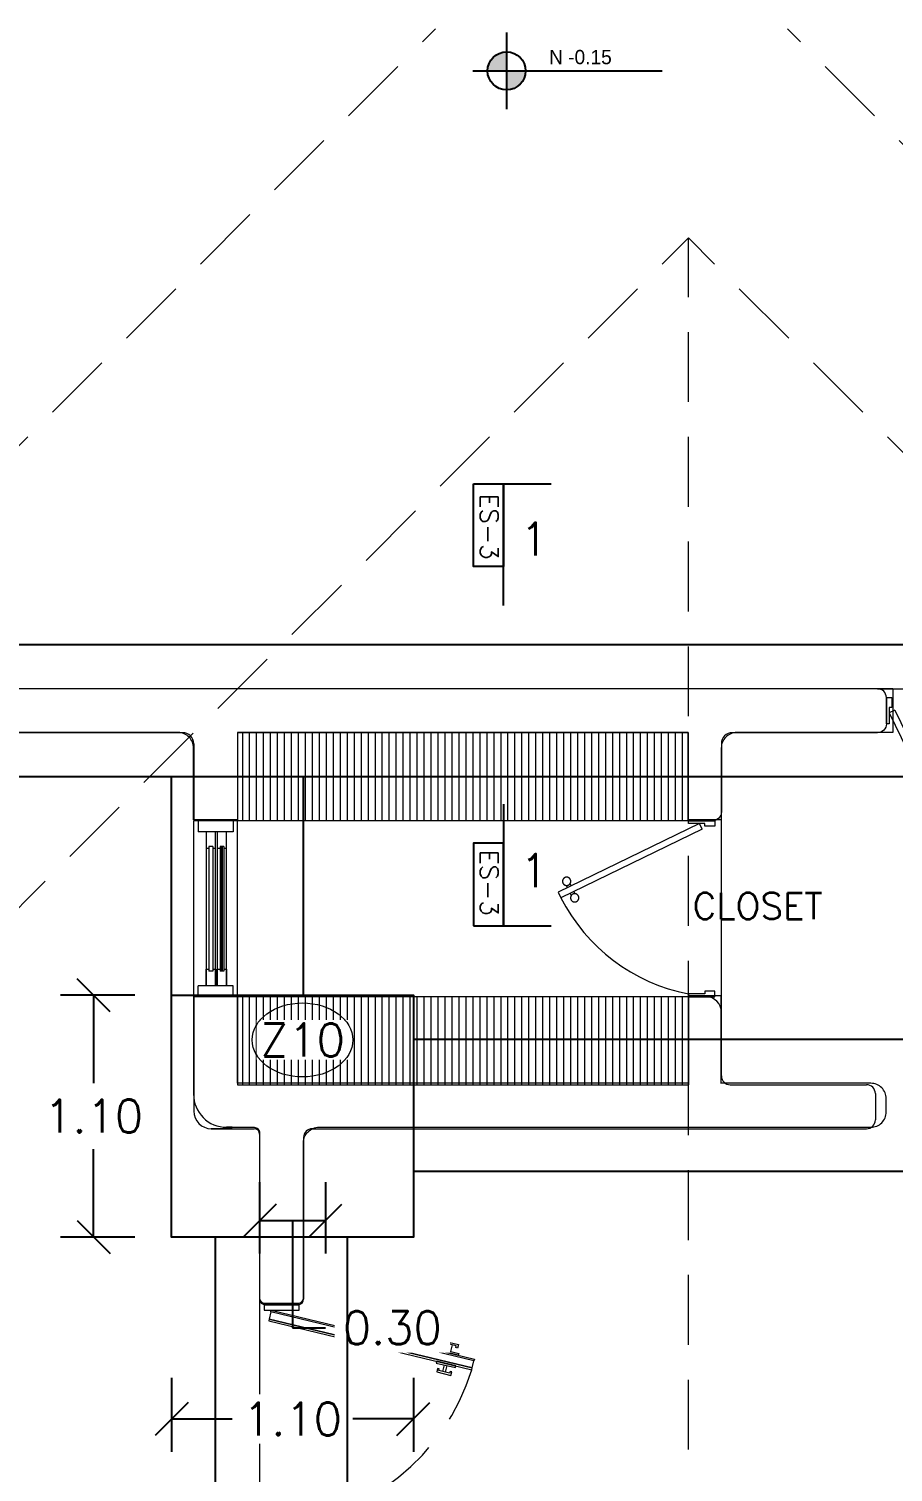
# Model space of a CAD drawing. Header units: metres. Extents: x -25 to 234, y -27 to 52.
# Drawn here: x 89.32 to 93.25, y 39.27 to 45.83 of the extents above; entities that cross this region are included whole.
import ezdxf

# ---------------------------------------------------------------- set-up
doc = ezdxf.new("R2010")
doc.units = ezdxf.units.M
doc.header["$LTSCALE"] = 0.1
doc.header["$MEASUREMENT"] = 0
doc.header["$PDMODE"] = 66
doc.linetypes.add('CONTINUA', pattern=[0])
doc.linetypes.add('HIDDEN2', pattern=[4.7625, 3.175, -1.5875])
for name, color, linetype, lineweight in [('0-S-GRID-IDEN', 1, 'Continuous', 9), ('A-DOOR', 251, 'Continuous', 5), ('A-WALL', 7, 'Continuous', 5), ('baños', 251, 'Continuous', 0), ('closets', 253, 'Continuous', 0), ('piscina', 131, 'Continuous', 0), ('piso', 253, 'Continuous', 0)]:
    doc.layers.add(name, color=color, linetype=linetype, lineweight=lineweight)
for name, color, linetype in [('001-DIMTEXTO', 4, 'Continuous'), ('DIMENSIONES', 7, 'Continuous'), ('DIMTEXTO', 4, 'Continuous'), ('HATCH', 8, 'Continuous'), ('TEXTOS', 4, 'Continuous'), ('ZAPATAS', 6, 'Continuous')]:
    doc.layers.add(name, color=color, linetype=linetype)
doc.layers.add('Techos 1', color=7, linetype='HIDDEN2', lineweight=9, true_color=0x42391a)
doc.styles.add('ESC100-2mm', font='arial.ttf', dxfattribs={"height": 0.15})
doc.styles.add('SMPLEX', font='simplex.shx')
doc.styles.get("Standard").update_dxf_attribs({"font": 'arial.ttf'})
doc.dimstyles.new('DIM-75', dxfattribs={"dimscale": 0.75, "dimtxt": 0.2, "dimasz": 0.2, "dimexe": 0.2, "dimexo": 0.2, "dimgap": 0.1, "dimtad": 0, "dimtih": 1, "dimtoh": 1, "dimzin": 0, "dimdsep": 46, "dimtxsty": 'SMPLEX', "dimblk1": 'OBLIQUE', "dimblk2": 'OBLIQUE', "dimsah": 1, "dimcen": 0.2, "dimclrd": 4, "dimclre": 4, "dimclrt": 4, "dimadec": 0, "dimazin": 0, "dimtfac": 1, "dimtmove": 1, "dimatfit": 3, "dimldrblk": 'OPEN30', "dimfxl": 0.25, "dimfxlon": 1, "dimtfill": 1, "dimtolj": 1, "dimtzin": 0, "dimarcsym": 0})

# ---------------------------------------------------------------- blocks, each defined once
blk = doc.blocks.new('A$C2bbc346b')
at = {"layer": 'A-WALL', "color": 8, "transparency": 33554684}
blk.add_line((2.2752, -8.1945), (2.2502, -8.1945), dxfattribs=at)
at = {"layer": 'A-WALL', "color": 8}
blk.add_line((2.425, -8.9945), (2.575, -8.9945), dxfattribs=at)
for points in [[(0.27, -6.2), (5.28, -6.2), (5.28, -6.4), (4.57, -6.4, 0.414214), (4.5, -6.47), (4.5, -6.7973), (4.35, -6.7973), (4.35, -6.4), (2.3, -6.4), (2.3, -6.7973), (2.1, -6.7973), (2.1, -6.47, 0.414214), (2.03, -6.4), (0.07, -6.4)], [(4.35, -7.9945), (2.3, -7.9945), (2.3, -7.5973), (2.1, -7.5973), (2.1, -8.0445, 0.414214), (2.25, -8.1945), (2.375, -8.1945, -0.414214), (2.4, -8.2195)]]:
    blk.add_lwpolyline(points, format="xyb", dxfattribs=at)
blk.add_lwpolyline([(4.5, -7.9952), (4.5, -7.5973), (4.35, -7.5973), (4.35, -7.9952)], dxfattribs=at)
at = {"layer": 'A-WALL', "color": 8, "transparency": 33554684}
blk.add_lwpolyline([(2.4, -8.2189), (2.4, -8.9695, 0.414214), (2.425, -8.9945), (2.575, -8.9945, 0.414214), (2.6, -8.9695), (2.6, -8.2645, -0.414214), (2.67, -8.1945), (5.18, -8.1945, 0.414214), (5.25, -8.1245), (5.25, -8.0645, 0.414214), (5.18, -7.9945), (4.5, -7.9945)], format="xyb", dxfattribs=at)
blk = doc.blocks.new('A$C3415d36c')
at = {"layer": 'A-DOOR'}
for p, q in [((0.8537, 1.8203), (0.8464, 1.7901)), ((0.8652, 1.8175), (0.858, 1.7874)), ((0.8237, 1.6957), (0.831, 1.7258)), ((0.8353, 1.6929), (0.8425, 1.7231)), ((0.8237, 0.3043), (0.831, 0.2742)), ((0.8353, 0.3071), (0.8425, 0.2769)), ((0.8537, 0.1797), (0.8464, 0.2099)), ((0.8652, 0.1825), (0.858, 0.2126))]:
    blk.add_line(p, q, dxfattribs=at)
for points in [[(0.17, 1.975), (0.17, 2), (0.01, 2), (0.01, 1.975)], [(0.9646, 1.7447), (0.041, 1.967), (0.0429, 1.975), (0.9666, 1.7527)], [(0.9569, 1.7125), (0.0333, 1.9348), (0.0313, 1.9268), (0.955, 1.7045)], [(0.9646, 1.7447), (0.041, 1.967), (0.0333, 1.9348), (0.9569, 1.7125)], [(0.8332, 1.8167), (0.8251, 1.8187), (0.829, 1.8347), (0.8938, 1.8191), (0.89, 1.803), (0.8818, 1.805), (0.8838, 1.813), (0.8352, 1.8247)], [(0.8071, 1.7082), (0.799, 1.7101), (0.7951, 1.6941), (0.86, 1.6785), (0.8638, 1.6945), (0.8557, 1.6965), (0.8538, 1.6885), (0.8052, 1.7001)], [(0.9569, 0.2875), (0.0333, 0.0652), (0.0313, 0.0732), (0.955, 0.2955)], [(0.9646, 0.2553), (0.041, 0.033), (0.0333, 0.0652), (0.9569, 0.2875)], [(0.8071, 0.2918), (0.799, 0.2899), (0.7951, 0.3059), (0.86, 0.3215), (0.8638, 0.3055), (0.8557, 0.3035), (0.8538, 0.3115), (0.8052, 0.2999)], [(0.9646, 0.2553), (0.041, 0.033), (0.0429, 0.025), (0.9666, 0.2473)], [(0.8332, 0.1833), (0.8251, 0.1813), (0.829, 0.1653), (0.8938, 0.1809), (0.89, 0.197), (0.8818, 0.195), (0.8838, 0.187), (0.8352, 0.1753)], [(0.17, 0.025), (0.17, 0), (0.01, 0), (0.01, 0.025)]]:
    blk.add_lwpolyline(points, close=True, dxfattribs=at)
for points in [[(0.8955, 1.7783), (0.8935, 1.7703), (0.807, 1.7911), (0.809, 1.7992), (0.8955, 1.7783)], [(0.88, 1.714), (0.8819, 1.7221), (0.7954, 1.7429), (0.7935, 1.7348), (0.88, 1.714)], [(0.88, 0.286), (0.8819, 0.2779), (0.7954, 0.2571), (0.7935, 0.2652), (0.88, 0.286)], [(0.8955, 0.2217), (0.8935, 0.2297), (0.807, 0.2089), (0.809, 0.2008), (0.8955, 0.2217)]]:
    blk.add_lwpolyline(points, dxfattribs=at)
at = {"layer": 'A-DOOR', "linetype": 'HIDDEN2'}
for centre, start, end in [((-0.0044, 2.0014), 274.31685, 342.80201), ((-0.0044, -0.0014), 17.19799, 85.68315)]:
    blk.add_arc(centre, 1.0043, start, end, dxfattribs=at)
blk = doc.blocks.new('A$C95be60c7')
at = {"layer": 'A-DOOR'}
for p, q in [((0.4752, 0.7426), (0.4497, 0.7302)), ((0.762, 0.0876), (0.4497, 0.7302)), ((0.7875, 0.1), (0.4752, 0.7426)), ((0.4703, 0.6879), (0.4601, 0.6829)), ((0.4785, 0.671), (0.4683, 0.666)), ((0.4958, 0.7003), (0.506, 0.7052)), ((0.504, 0.6833), (0.5143, 0.6883)), ((0.762, 0.0876), (0.7875, 0.1))]:
    blk.add_line(p, q, dxfattribs=at)
for points in [[(0, 0.03), (0.025, 0.03), (0.025, 0.075), (0.0125, 0.075), (0.0125, 0.15), (0, 0.15), (0, 0.03)], [(0.8, 0.03), (0.775, 0.03), (0.775, 0.075), (0.7875, 0.075), (0.7875, 0.15), (0.8, 0.15), (0.8, 0.03)]]:
    blk.add_lwpolyline(points, dxfattribs=at)
blk.add_arc((0.8309, -0.0119), 0.8343, 117.18736, 168.8099, dxfattribs=at)
for points in [[(0.506, 0.7039), (0.506, 0.709), (0.511, 0.7177), (0.5198, 0.7227), (0.5298, 0.7227), (0.5386, 0.7177), (0.5436, 0.7089), (0.5436, 0.6989), (0.5386, 0.6901), (0.5298, 0.6851), (0.5197, 0.6851), (0.511, 0.6901), (0.506, 0.6989), (0.506, 0.7039)], [(0.4307, 0.6673), (0.4307, 0.6724), (0.4358, 0.6811), (0.4445, 0.6861), (0.4546, 0.6861), (0.4633, 0.6811), (0.4684, 0.6724), (0.4683, 0.6623), (0.4633, 0.6535), (0.4546, 0.6485), (0.4445, 0.6485), (0.4357, 0.6536), (0.4307, 0.6623), (0.4307, 0.6673)]]:
    blk.add_open_spline(points, degree=2, dxfattribs=at)
blk = doc.blocks.new('puerta 1.00')
at = {"layer": 'A-DOOR'}
for p, q in [((-0.15, -0.0125), (-0.9369, -0.3949)), ((-0.1376, -0.038), (-0.9245, -0.4204)), ((-0.1376, -0.038), (-0.15, -0.0125)), ((-0.8946, -0.3743), (-0.8996, -0.3641)), ((-0.8777, -0.3661), (-0.8826, -0.3559)), ((-0.8653, -0.3916), (-0.8603, -0.4018)), ((-0.9369, -0.3949), (-0.9245, -0.4204)), ((-0.8822, -0.3998), (-0.8772, -0.4101))]:
    blk.add_line(p, q, dxfattribs=at)
for points in [[(-0.08, 0), (-0.08, -0.025), (-0.125, -0.025), (-0.125, -0.0125), (-0.2, -0.0125), (-0.2, 0), (-0.08, 0)], [(-0.08, -0.95), (-0.08, -0.925), (-0.125, -0.925), (-0.125, -0.9375), (-0.2, -0.9375), (-0.2, -0.95), (-0.08, -0.95)]]:
    blk.add_lwpolyline(points, dxfattribs=at)
blk.add_arc((0.0366, 0.1602), 1.1229, 211.13358, 257.83427, dxfattribs=at)
for points in [[(-0.8982, -0.3642), (-0.9033, -0.3642), (-0.912, -0.3591), (-0.917, -0.3504), (-0.917, -0.3403), (-0.912, -0.3316), (-0.9033, -0.3265), (-0.8932, -0.3265), (-0.8844, -0.3316), (-0.8794, -0.3403), (-0.8794, -0.3504), (-0.8844, -0.3591), (-0.8932, -0.3642), (-0.8982, -0.3642)], [(-0.8617, -0.4394), (-0.8667, -0.4394), (-0.8754, -0.4344), (-0.8805, -0.4256), (-0.8805, -0.4156), (-0.8754, -0.4068), (-0.8667, -0.4018), (-0.8566, -0.4018), (-0.8479, -0.4068), (-0.8428, -0.4156), (-0.8428, -0.4257), (-0.8479, -0.4344), (-0.8566, -0.4394), (-0.8617, -0.4394)]]:
    blk.add_open_spline(points, degree=2, dxfattribs=at)
blk = doc.blocks.new('PL BASE 1N NASAS 09')
at = {"layer": 'closets', "transparency": 33554687}
h = blk.add_hatch(dxfattribs=at)
h.set_pattern_fill('LINE', color=256, scale=0.01, angle=90)
h.set_pattern_definition([(90, (-228.034673, 137.009548), (-0.03175, 2e-18), [])])
h.paths.add_polyline_path([(-120.1315, -42.0498), (-118.0811, -42.0498), (-118.0811, -41.6498), (-120.1315, -41.6498)])
h = blk.add_hatch(dxfattribs=at)
h.set_pattern_fill('LINE', color=256, scale=0.01, angle=90)
h.set_pattern_definition([(90, (-228.034673, 138.20951), (-0.03175, 2e-18), [])])
h.paths.add_polyline_path([(-120.1311, -43.2498), (-118.0815, -43.2498), (-118.0815, -42.8498), (-120.1311, -42.8498)])
at = {"layer": 'TEXTOS', "transparency": 33554534}
h = blk.add_hatch(color=256, dxfattribs=at)
h.dxf.hatch_style = 1
h.paths.add_polyline_path([(-118.9079, -38.5541, 0.414214), (-118.9944, -38.6407), (-118.9079, -38.6407)])
h.paths.add_polyline_path([(-118.8213, -38.6407), (-118.9079, -38.6407), (-118.9079, -38.7272, 0.414214)])
at = {"layer": 'A-DOOR'}
for p, q in [((-120.3311, -42.8498), (-120.3311, -42.0498)), ((-120.3111, -42.0498), (-120.3111, -42.0998)), ((-120.1511, -42.0498), (-120.1511, -42.0998)), ((-120.1311, -42.8498), (-120.1311, -42.0498)), ((-120.1511, -42.0998), (-120.3111, -42.0998)), ((-120.2746, -42.0998), (-120.2746, -42.7998)), ((-120.2317, -42.7998), (-120.2317, -42.0998)), ((-120.2241, -42.0998), (-120.2241, -42.7998)), ((-120.1811, -42.7998), (-120.1811, -42.0998)), ((-120.2619, -42.1666), (-120.2619, -42.733)), ((-120.2445, -42.1666), (-120.2619, -42.1666)), ((-120.2445, -42.1666), (-120.2445, -42.733)), ((-120.2113, -42.1666), (-120.2113, -42.733)), ((-120.1939, -42.1666), (-120.2113, -42.1666)), ((-120.1939, -42.1666), (-120.1939, -42.733)), ((-120.2445, -42.733), (-120.2619, -42.733)), ((-120.1939, -42.733), (-120.2113, -42.733)), ((-120.1511, -42.7998), (-120.3111, -42.7998)), ((-120.3111, -42.8498), (-120.3111, -42.7998)), ((-120.1511, -42.8498), (-120.1511, -42.7998))]:
    blk.add_line(p, q, dxfattribs=at)
for points in [[(-120.2445, -42.1749), (-120.2317, -42.1749), (-120.2317, -42.0998), (-120.2746, -42.0998), (-120.2746, -42.1749), (-120.2619, -42.1749)], [(-120.1939, -42.1749), (-120.1811, -42.1749), (-120.1811, -42.0998), (-120.2241, -42.0998), (-120.2241, -42.1749), (-120.2113, -42.1749)], [(-120.2445, -42.7243), (-120.2317, -42.7243), (-120.2317, -42.7998), (-120.2746, -42.7998), (-120.2746, -42.7243), (-120.2619, -42.7243)], [(-120.1939, -42.7243), (-120.1811, -42.7243), (-120.1811, -42.7998), (-120.2241, -42.7998), (-120.2241, -42.7243), (-120.2113, -42.7243)]]:
    blk.add_lwpolyline(points, dxfattribs=at)
at = {"layer": 'A-WALL'}
for p, q in [((-117.2211, -41.4497), (-122.1911, -41.4497)), ((-120.3811, -41.6497), (-122.3911, -41.6497)), ((-120.1311, -41.6497), (-120.1311, -42.0498)), ((-118.0811, -42.047), (-118.0811, -41.6497)), ((-120.3311, -41.6997), (-120.3311, -42.0498)), ((-120.1311, -42.0498), (-120.3311, -42.0498)), ((-120.3311, -42.8498), (-120.3311, -43.3698)), ((-120.1311, -42.8498), (-120.3311, -42.8498)), ((-120.1311, -42.8498), (-120.1311, -43.2498)), ((-118.0011, -42.8498), (-118.0811, -42.8498)), ((-118.0811, -42.8525), (-118.0811, -43.2504)), ((-117.9311, -43.2098), (-117.9311, -42.9198)), ((-120.1311, -43.2498), (-118.0811, -43.2498)), ((-117.8911, -43.2498), (-117.2711, -43.2498)), ((-117.2311, -43.2898), (-117.2311, -43.4098)), ((-120.2511, -43.4498), (-120.0561, -43.4498)), ((-120.0311, -43.4741), (-120.0311, -44.2248)), ((-119.8311, -43.4898), (-119.8311, -44.2248)), ((-119.7911, -43.4498), (-117.2711, -43.4498)), ((-120.0061, -44.2498), (-119.8561, -44.2498))]:
    blk.add_line(p, q, dxfattribs=at)
at = {"layer": 'A-WALL', "transparency": 33554684}
for p, q in [((-120.1559, -43.4498), (-120.2511, -43.4498)), ((-119.8561, -44.2498), (-120.0061, -44.2498))]:
    blk.add_line(p, q, dxfattribs=at)
at = {"layer": 'A-WALL'}
blk.add_lwpolyline([(-117.1811, -41.4897), (-117.1811, -41.6097, -0.414214), (-117.2211, -41.6497), (-117.8811, -41.6497, 0.414214), (-117.9311, -41.6997), (-117.9311, -42.0098, -0.414214), (-117.9711, -42.0498), (-118.0811, -42.0498)], format="xyb", dxfattribs=at)
blk.add_lwpolyline([(-118.0811, -41.6497), (-120.1311, -41.6497)], dxfattribs=at)
for centre, radius, start, end in [((-117.2211, -41.4897), 0.04, 0, 90), ((-120.3811, -41.6997), 0.05, 0, 90), ((-118.0011, -42.9198), 0.07, 0, 90), ((-117.8911, -43.2098), 0.04, 180, 270), ((-117.2711, -43.2898), 0.04, 0, 90), ((-120.2511, -43.3698), 0.08, 180, 270), ((-117.2711, -43.4098), 0.04, 270, 0), ((-119.7911, -43.4898), 0.04, 90, 180)]:
    blk.add_arc(centre, radius, start, end, dxfattribs=at)
at = {"layer": 'A-WALL', "transparency": 33554684}
for centre, start, end in [((-120.0561, -43.4748), 0, 90), ((-120.0061, -44.2248), 180, 270), ((-119.8561, -44.2248), 270, 0)]:
    blk.add_arc(centre, 0.025, start, end, dxfattribs=at)
at = {"layer": 'closets', "transparency": 33554687}
for p, q in [((-118.0811, -42.0498), (-120.1311, -42.0498)), ((-118.0815, -42.8498), (-120.1311, -42.8498))]:
    blk.add_line(p, q, dxfattribs=at)
at = {"layer": 'piscina', "const_width": 0.01}
blk.add_lwpolyline([(-120.2026, -42.1666), (-120.2026, -42.733)], dxfattribs=at)
at = {"layer": 'piso'}
for p, q in [((-117.2211, -41.4497), (-116.1911, -41.4497)), ((-117.9311, -42.9198), (-117.9311, -42.0098)), ((-120.0311, -44.2248), (-120.0311, -46.2748))]:
    blk.add_line(p, q, dxfattribs=at)
at = {"layer": 'Techos 1'}
for p, q in [((-123.3311, -42.5497), (-119.2311, -38.4497)), ((-113.5311, -42.5497), (-117.6311, -38.4497)), ((-121.2311, -42.5497), (-118.0811, -39.3997)), ((-118.0811, -51.0997), (-118.0811, -39.3997)), ((-114.9311, -42.5497), (-118.0811, -39.3997))]:
    blk.add_line(p, q, dxfattribs=at)
at = {"layer": 'TEXTOS'}
for p, q in [((-118.9079, -38.4667), (-118.9079, -38.8146)), ((-119.0617, -38.6407), (-118.2008, -38.6407))]:
    blk.add_line(p, q, dxfattribs=at)
blk.add_circle((-118.9079, -38.6407), 0.0865, dxfattribs=at)
at = {"layer": 'A-DOOR', "rotation": 90.00000000000001}
for name, p in [('puerta 1.00', (-117.1811, -41.4097)), ('A$C95be60c7', (-117.9311, -42.8498))]:
    blk.add_blockref(name, p, dxfattribs=at)
at = {"layer": 'A-DOOR'}
blk.add_blockref('A$C3415d36c', (-120.0211, -46.2498), dxfattribs=at)
at = {"layer": 'TEXTOS', "insert": (-118.7149, -38.5453), "char_height": 0.065, "attachment_point": 1, "style": 'ESC100-2mm'}
blk.add_mtext_dynamic_manual_height_columns('{\\Ftxt|c0;N -0.15}', width=2.216942, gutter_width=0.5, heights=[0], dxfattribs=at)
at = {"layer": 'TEXTOS', "insert": (-117.471, -42.4973), "char_height": 0.15, "width": 3.404877, "attachment_point": 9}
blk.add_mtext('{\\Fromans|c0;\\H0.8x;CLOSET\\H1.25x; }', dxfattribs=at)
blk = doc.blocks.new('_Oblique')
at = {"color": 0, "linetype": 'ByBlock', "lineweight": -2}
blk.add_line((-0.5, -0.5), (0.5, 0.5), dxfattribs=at)
blk = doc.blocks.new('*D1060')
at = {"layer": 'Defpoints', "color": 0, "linetype": 'CONTINUA', "transparency": 16777216}
for p in [(95.3491, -10.3004), (95.6491, -10.3004), (95.6491, -10.6255)]:
    blk.add_point(p, dxfattribs=at)
at = {"layer": 'DIMENSIONES', "color": 4, "linetype": 'CONTINUA', "lineweight": -2, "transparency": 16777216}
for p, q in [((95.3491, -10.4504), (95.3491, -10.7755)), ((95.6491, -10.4504), (95.6491, -10.7755)), ((95.3491, -10.6255), (95.6491, -10.6255)), ((95.4991, -10.6255), (95.4991, -11.113)), ((95.4991, -11.113), (95.6491, -11.113))]:
    blk.add_line(p, q, dxfattribs=at)
at = {"layer": 'DIMENSIONES', "color": 4, "linetype": 'CONTINUA', "lineweight": -2, "transparency": 16777216, "xscale": 0.15, "yscale": 0.15, "zscale": 0.15, "rotation": 180}
blk.add_blockref('_Oblique', (95.3491, -10.6255), dxfattribs=at)
at = {"layer": 'DIMENSIONES', "color": 4, "linetype": 'CONTINUA', "lineweight": -2, "transparency": 16777216, "xscale": 0.15, "yscale": 0.15, "zscale": 0.15}
blk.add_blockref('_Oblique', (95.6491, -10.6255), dxfattribs=at)
at = {"layer": 'DIMENSIONES', "color": 4, "linetype": 'CONTINUA', "transparency": 16777216, "insert": (95.9527, -11.113), "char_height": 0.15, "attachment_point": 5, "style": 'SMPLEX', "bg_fill": 3, "box_fill_scale": 1.25, "bg_fill_color": 256, "bg_fill_true_color": 13158600, "bg_fill_transparency": 0}
blk.add_mtext('\\A1;0.30', dxfattribs=at)
blk = doc.blocks.new('_Open30')
at = {"layer": 'DIMTEXTO', "color": 0, "lineweight": -2}
for p, q in [((-1, 0.268), (0, 0)), ((0, 0), (-1, -0.268)), ((0, 0), (-1, 0))]:
    blk.add_line(p, q, dxfattribs=at)
blk = doc.blocks.new('*D1175')
at = {"layer": 'Defpoints', "color": 0, "linetype": 'CONTINUA', "transparency": 16777216}
for p in [(94.9491, -10.7004), (96.0491, -10.7004), (96.0491, -11.5277)]:
    blk.add_point(p, dxfattribs=at)
at = {"layer": 'DIMENSIONES', "color": 4, "linetype": 'CONTINUA', "lineweight": -2, "transparency": 16777216}
for p, q in [((94.9491, -11.3402), (94.9491, -11.6777)), ((96.0491, -11.3402), (96.0491, -11.6777)), ((94.9491, -11.5277), (95.2241, -11.5277)), ((96.0491, -11.5277), (95.7741, -11.5277))]:
    blk.add_line(p, q, dxfattribs=at)
at = {"layer": 'DIMENSIONES', "color": 4, "linetype": 'CONTINUA', "lineweight": -2, "transparency": 16777216, "xscale": 0.15, "yscale": 0.15, "zscale": 0.15, "rotation": 180}
blk.add_blockref('_Oblique', (94.9491, -11.5277), dxfattribs=at)
at = {"layer": 'DIMENSIONES', "color": 4, "linetype": 'CONTINUA', "lineweight": -2, "transparency": 16777216, "xscale": 0.15, "yscale": 0.15, "zscale": 0.15}
blk.add_blockref('_Oblique', (96.0491, -11.5277), dxfattribs=at)
at = {"layer": 'DIMENSIONES', "color": 4, "linetype": 'CONTINUA', "transparency": 16777216, "insert": (95.4991, -11.5277), "char_height": 0.15, "attachment_point": 5, "style": 'SMPLEX', "bg_fill": 3, "box_fill_scale": 1.25, "bg_fill_color": 256, "bg_fill_true_color": 13158600, "bg_fill_transparency": 0}
blk.add_mtext('\\A1;1.10', dxfattribs=at)
blk = doc.blocks.new('*D1176')
at = {"layer": 'Defpoints', "color": 0, "linetype": 'CONTINUA', "transparency": 16777216}
for p in [(94.5946, -9.6015), (94.9491, -9.6015), (94.9491, -10.7004)]:
    blk.add_point(p, dxfattribs=at)
at = {"layer": 'DIMENSIONES', "color": 4, "linetype": 'CONTINUA', "lineweight": -2, "transparency": 16777216}
for p, q in [((94.7821, -9.6015), (94.4446, -9.6015)), ((94.5946, -9.6015), (94.5946, -10.0009)), ((94.5946, -10.7004), (94.5946, -10.3009)), ((94.7821, -10.7004), (94.4446, -10.7004))]:
    blk.add_line(p, q, dxfattribs=at)
at = {"layer": 'DIMENSIONES', "color": 4, "linetype": 'CONTINUA', "lineweight": -2, "transparency": 16777216, "xscale": 0.15, "yscale": 0.15, "zscale": 0.15}
for p, rotation in [((94.5946, -9.6015), 90), ((94.5946, -10.7004), 270)]:
    blk.add_blockref('_Oblique', p, dxfattribs=dict(at, rotation=rotation))
at = {"layer": 'DIMENSIONES', "color": 4, "linetype": 'CONTINUA', "transparency": 16777216, "insert": (94.5946, -10.1509), "char_height": 0.15, "attachment_point": 5, "style": 'SMPLEX', "bg_fill": 3, "box_fill_scale": 1.25, "bg_fill_color": 256, "bg_fill_true_color": 13158600, "bg_fill_transparency": 0}
blk.add_mtext('\\A1;1.10', dxfattribs=at)
blk = doc.blocks.new('A$Cac76d8b6')
at = {"layer": 'TEXTOS', "color": 6, "linetype": 'Continuous', "ltscale": 0.01}
for p, q in [((6.857, 19.6624), (7.2105, 19.6624)), ((6.857, 17.6519), (7.2105, 17.6519))]:
    blk.add_line(p, q, dxfattribs=at)
at = {"layer": 'TEXTOS', "color": 5, "linetype": 'Continuous', "ltscale": 0.01}
for p, q in [((6.9931, 19.1082), (6.9931, 19.6624)), ((6.9931, 18.2061), (6.9931, 17.6519))]:
    blk.add_line(p, q, dxfattribs=at)
at = {"layer": 'TEXTOS', "color": 8, "linetype": 'Continuous', "ltscale": 0.01}
for points in [[(6.857, 19.6624), (6.9931, 19.6624), (6.9931, 19.2864), (6.857, 19.2864)], [(6.857, 17.6519), (6.9931, 17.6519), (6.9931, 18.0279), (6.857, 18.0279)]]:
    blk.add_lwpolyline(points, close=True, dxfattribs=at)
at = {"layer": 'ZAPATAS', "lineweight": 25}
for p, q in [((4.334, 18.9311), (10.634, 18.9311)), ((4.334, 18.3311), (9.684, 18.3311)), ((6.084, 17.3366), (6.084, 18.3311)), ((6.584, 17.1366), (9.384, 17.1366))]:
    blk.add_line(p, q, dxfattribs=at)
at = {"layer": 'HATCH', "ltscale": 0.2}
blk.add_blockref('A$C2bbc346b', (3.484, 24.9311), dxfattribs=at)
at = {"layer": 'TEXTOS', "color": 4, "ltscale": 0.5, "char_height": 0.0825, "attachment_point": 5, "rotation": 270, "style": 'SMPLEX'}
for insert in [(6.9286, 19.4669), (6.9286, 17.8474)]:
    blk.add_mtext('ES-3', dxfattribs=dict(at, insert=insert))
at = {"layer": 'DIMTEXTO', "color": 4, "lineweight": -3, "char_height": 0.15, "attachment_point": 5, "style": 'SMPLEX', "bg_fill": 3, "box_fill_scale": 1.1, "bg_fill_color": 256, "bg_fill_true_color": 13158600, "bg_fill_transparency": 0}
for insert in [(7.133, 19.4106), (7.133, 17.9038)]:
    blk.add_mtext('1', dxfattribs=dict(at, insert=insert))
at = {"layer": 'DIMENSIONES', "linetype": 'CONTINUA'}
dim = blk.add_linear_dim(base=(6.184, 16.3126), p1=(5.884, 16.6376), p2=(6.184, 16.6376), dimstyle='DIM-75', dxfattribs=at)
dim.commit()
dim.dimension.update_dxf_attribs({"geometry": '*D1060', "text_midpoint": (6.259, 15.8251), "insert": (-89.4651, 26.938)})
at = {"layer": 'ZAPATAS', "lineweight": 25}
blk.add_line((6.584, 16.5366), (9.3919, 16.5366), dxfattribs=at)
blk.add_lwpolyline([(5.484, 17.3366), (6.584, 17.3366), (6.584, 16.2376), (5.484, 16.2376)], close=True, dxfattribs=at)
at = {"layer": 'DIMTEXTO', "color": 4, "insert": (6.0795, 17.1335), "char_height": 0.15, "attachment_point": 5, "rotation": 0, "style": 'SMPLEX', "bg_fill": 3, "box_fill_scale": 1.1, "bg_fill_color": 256, "bg_fill_true_color": 13158600, "bg_fill_transparency": 0}
blk.add_mtext('\\A1;Z10', dxfattribs=at)
at = {"layer": 'DIMENSIONES', "linetype": 'CONTINUA'}
dim = blk.add_linear_dim(base=(6.584, 15.4103), p1=(5.484, 16.2376), p2=(6.584, 16.2376), dimstyle='DIM-75', dxfattribs=at)
dim.commit()
dim.dimension.update_dxf_attribs({"geometry": '*D1175', "text_midpoint": (6.034, 15.4103), "insert": (-89.4651, 26.938)})
at = {"layer": '0-S-GRID-IDEN'}
blk.add_ellipse((6.0795, 17.1335), major_axis=(0.2285, 0), ratio=0.736432, dxfattribs=at)
at = {"layer": 'ZAPATAS', "lineweight": 25}
for p, q in [((5.684, 13.6366), (5.684, 16.2376)), ((6.284, 13.6366), (6.284, 16.2376))]:
    blk.add_line(p, q, dxfattribs=at)
at = {"layer": 'DIMENSIONES', "linetype": 'CONTINUA'}
dim = blk.add_linear_dim(base=(5.1295, 17.3366), p1=(5.484, 16.2376), p2=(5.484, 17.3366), angle=90, dimstyle='DIM-75', dxfattribs=at)
dim.commit()
dim.dimension.update_dxf_attribs({"geometry": '*D1176', "text_midpoint": (5.1295, 16.7871), "insert": (-89.4651, 26.938)})
at = {"layer": 'ZAPATAS', "lineweight": 25}
blk.add_line((5.484, 17.3366), (5.484, 18.3311), dxfattribs=at)

msp = doc.modelspace()

# ---------------------------------------------------------------- linework, layer by layer
at = {"layer": 'ZAPATAS', "lineweight": 25}
for p, q in [((88.8174, 43.0331), (95.5674, 43.0331)), ((88.8174, 42.4331), (95.7265, 42.4331)), ((91.0674, 41.2386), (93.8753, 41.2386)), ((91.0674, 40.6386), (93.8753, 40.6386))]:
    msp.add_line(p, q, dxfattribs=at)

# ---------------------------------------------------------------- block references
at = {"layer": 'baños'}
msp.add_blockref('PL BASE 1N NASAS 09', (210.3991, 84.2818), dxfattribs=at)
at = {"layer": 'HATCH', "ltscale": 0.2}
msp.add_blockref('A$C2bbc346b', (87.9674, 49.0331), dxfattribs=at)

# ---------------------------------------------------------------- next in the draw order: block references
at = {"layer": '001-DIMTEXTO', "linetype": 'CONTINUA'}
msp.add_blockref('A$Cac76d8b6', (84.4834, 24.102), dxfattribs=at)

doc.saveas('drawing.dxf')
